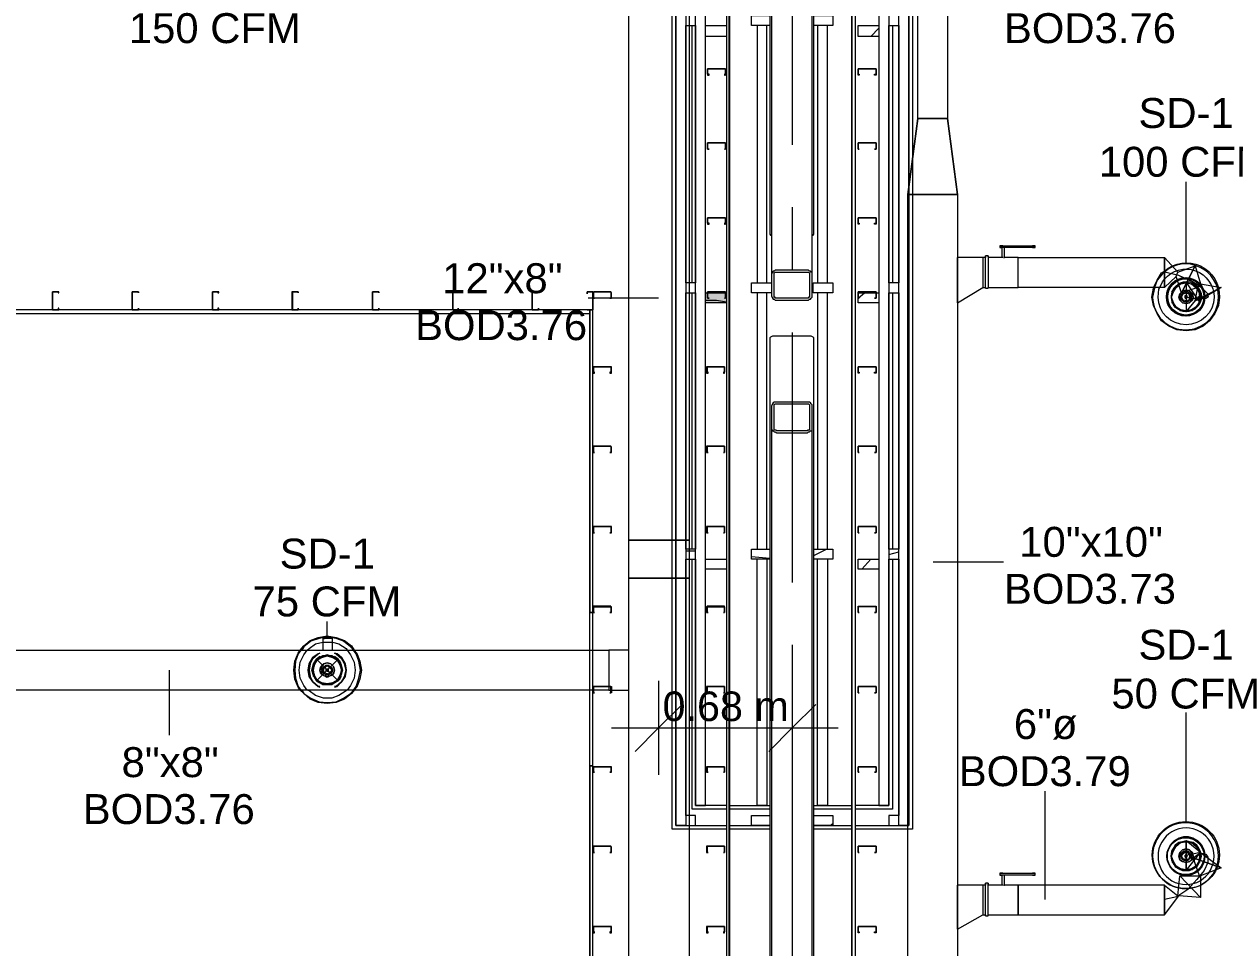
# Model space of a CAD drawing. Header units: metres. Extents: x -2 to 237, y -8 to 52.
# Drawn here: x 42.76 to 48.9, y 24.9 to 29.58 of the extents above; entities that cross this region are included whole.
import ezdxf

# ---------------------------------------------------------------- set-up
doc = ezdxf.new("R2010")
doc.units = ezdxf.units.M
doc.layers.add('HVAC - Ductos', color=5, linetype='Continuous', lineweight=0)
doc.layers.add('PDF4_Text', color=7, linetype='Continuous', lineweight=0)
doc.layers.add('PDF4_Geometry', color=7, linetype='Continuous', lineweight=0, true_color=0xaaaaaa)
doc.layers.add('PDF4_Solid Fills', color=7, linetype='Continuous', lineweight=0, true_color=0xffffff)
doc.styles.add('PDF Helvetica', font='')
doc.styles.get('PDF Helvetica').set_extended_font_data('Helvetica')

msp = doc.modelspace()

# ---------------------------------------------------------------- hatches: boundary and pattern name
at = {"layer": 'PDF4_Solid Fills', "lineweight": 0, "transparency": 33554559}
msp.add_hatch(color=256, dxfattribs=at).paths.add_polyline_path([(46.2142, 28.1714), (46.3196, 28.1714), (46.3196, 28.1943), (46.315, 28.1943), (46.315, 28.2218), (46.2142, 28.2218)])

# ---------------------------------------------------------------- linework, layer by layer
at = {"layer": 'HVAC - Ductos', "lineweight": 0}
for points in [[(47.2909, 29.106), (47.2909, 31.4243), (47.4421, 31.4243), (47.4421, 29.106)], [(46.1317, 30.0223), (46.1317, 26.9664), (45.8248, 26.9664), (45.8248, 30.0223)], [(47.2909, 29.106), (47.2405, 28.7212)], [(47.2405, 24.5702), (47.2405, 28.7212), (47.4925, 28.7212), (47.4925, 24.5702)], [(47.8727, 28.46), (47.8773, 28.46), (47.8819, 28.46), (47.8865, 28.46), (47.8819, 28.46), (47.8773, 28.46)], [(47.8727, 28.4508), (47.8773, 28.4508), (47.8819, 28.4508), (47.8865, 28.4508), (47.8819, 28.4508), (47.8773, 28.4508)], [(48.5417, 28.2493), (48.5417, 28.2538), (48.5417, 28.2721), (48.5417, 28.2951), (48.5417, 28.3271), (48.5417, 28.3546), (48.5417, 28.3775), (48.5417, 28.3959), (48.5417, 28.4005), (48.5417, 28.3959), (48.5417, 28.3775), (48.5417, 28.3546), (48.5417, 28.3271), (48.5417, 28.2951), (48.5417, 28.2721), (48.5417, 28.2538)], [(48.5417, 28.4005), (48.5417, 28.3959), (48.5417, 28.3775), (48.5417, 28.3546), (48.5417, 28.3271), (48.5417, 28.2951), (48.5417, 28.2721), (48.5417, 28.2538), (48.5417, 28.2493), (48.5417, 28.2538), (48.5417, 28.2721), (48.5417, 28.2951), (48.5417, 28.3271), (48.5417, 28.3546), (48.5417, 28.3775), (48.5417, 28.3959)], [(48.5417, 28.4005), (48.5417, 28.3913), (48.5417, 28.3775), (48.5417, 28.3638), (48.5417, 28.3455), (48.5417, 28.3271), (48.5417, 28.3042), (48.5417, 28.2859), (48.5417, 28.2721), (48.5417, 28.2584), (48.5417, 28.2538), (48.5417, 28.2493), (48.5417, 28.2538), (48.5417, 28.2584), (48.5417, 28.2721), (48.5417, 28.2859), (48.5417, 28.3042), (48.5417, 28.3271), (48.5417, 28.3455), (48.5417, 28.3638), (48.5417, 28.3775), (48.5417, 28.3913)], [(48.7203, 28.1989), (48.7158, 28.1714), (48.702, 28.1484), (48.6791, 28.1347), (48.6517, 28.1301), (48.6242, 28.1347), (48.6012, 28.1484), (48.5875, 28.1714), (48.5783, 28.1989), (48.5875, 28.2263), (48.6012, 28.2493), (48.6242, 28.2676), (48.6517, 28.2721), (48.6791, 28.2676), (48.702, 28.2493), (48.7158, 28.2263)], [(48.6837, 28.1989), (48.6791, 28.2172), (48.67, 28.2309), (48.6517, 28.2355), (48.6333, 28.2309), (48.6196, 28.2172), (48.615, 28.1989), (48.6196, 28.2172), (48.6333, 28.2309), (48.6517, 28.2355), (48.67, 28.2309), (48.6837, 28.2172), (48.6883, 28.1989), (48.6837, 28.1851), (48.67, 28.1714), (48.6517, 28.1668), (48.6333, 28.1714), (48.6196, 28.1851), (48.615, 28.1989), (48.6196, 28.1851), (48.6333, 28.1714), (48.6517, 28.1668), (48.67, 28.1714), (48.6791, 28.1851)], [(48.6745, 28.1989), (48.67, 28.1851), (48.6608, 28.1759), (48.6425, 28.1759), (48.6333, 28.1851), (48.6242, 28.1989), (48.6287, 28.2172), (48.6425, 28.2263), (48.6608, 28.2263), (48.67, 28.2172), (48.6791, 28.1989), (48.67, 28.1851), (48.6608, 28.1759), (48.6425, 28.1759), (48.6287, 28.1851), (48.6242, 28.1989), (48.6333, 28.2172), (48.6425, 28.2263), (48.6608, 28.2263), (48.67, 28.2172)], [(48.67, 28.1989), (48.6654, 28.1851), (48.6517, 28.1805), (48.6379, 28.1851), (48.6287, 28.1989), (48.6379, 28.2172), (48.6517, 28.2218), (48.6654, 28.2172)], [(48.6562, 28.1989), (48.6517, 28.2034), (48.6471, 28.2034), (48.6471, 28.1989), (48.6471, 28.208), (48.6562, 28.208)], [(48.6471, 28.1989), (48.6471, 28.1943), (48.6517, 28.1943), (48.6562, 28.1989), (48.6562, 28.1943), (48.6471, 28.1943)], [(45.8248, 26.7739), (45.8248, 26.9664), (46.1317, 26.9664), (46.1317, 26.7739)], [(45.8248, 16.1766), (45.8248, 26.7739), (46.1317, 26.7739), (46.1317, 16.1766)], [(44.3082, 26.467), (44.2808, 26.467), (44.2808, 26.4762), (44.3082, 26.4762)], [(41.0599, 26.4074), (45.724, 26.4074), (45.724, 26.2059), (41.0599, 26.2059)], [(44.2578, 26.2241), (44.2487, 26.2241), (44.2212, 26.2471), (44.2074, 26.2746), (44.2029, 26.3066), (44.2074, 26.3387), (44.2212, 26.3662), (44.2487, 26.3891), (44.2578, 26.3937), (44.2487, 26.3891), (44.2212, 26.3708), (44.2029, 26.3387), (44.1983, 26.3066), (44.2029, 26.2746), (44.2212, 26.2471), (44.2487, 26.2241), (44.2578, 26.2196), (44.2487, 26.2241), (44.2212, 26.2471), (44.2029, 26.2746), (44.1983, 26.3066), (44.2029, 26.3387), (44.2212, 26.3708), (44.2487, 26.3891), (44.2578, 26.3937), (44.2487, 26.3891), (44.2212, 26.3662), (44.2074, 26.3387), (44.2029, 26.3066), (44.2074, 26.2746), (44.2212, 26.2471), (44.2487, 26.2241)], [(44.2304, 26.3341), (44.2441, 26.357), (44.267, 26.3708), (44.2945, 26.3799), (44.322, 26.3708), (44.3449, 26.357), (44.3587, 26.3341), (44.3678, 26.3066), (44.3587, 26.2791), (44.3449, 26.2562), (44.322, 26.2425), (44.2945, 26.2379), (44.267, 26.2425), (44.2441, 26.2562), (44.2304, 26.2791), (44.2258, 26.3066)], [(44.267, 26.3754), (44.2945, 26.3845), (44.267, 26.3754), (44.2396, 26.3616)], [(44.3907, 26.3066), (44.3816, 26.3387), (44.3678, 26.3662), (44.3403, 26.3891), (44.3312, 26.3937), (44.3449, 26.3891), (44.3678, 26.3708), (44.3861, 26.3387), (44.3907, 26.3066), (44.3861, 26.2746), (44.3678, 26.2471), (44.3449, 26.2241), (44.3312, 26.2196), (44.3449, 26.2241), (44.3678, 26.2471), (44.3861, 26.2746), (44.3907, 26.3066), (44.3861, 26.3387), (44.3678, 26.3708), (44.3449, 26.3891), (44.3312, 26.3937), (44.3403, 26.3891), (44.3678, 26.3662), (44.3816, 26.3387), (44.3907, 26.3066), (44.3816, 26.2746), (44.3678, 26.2471), (44.3403, 26.2241), (44.3312, 26.2241), (44.3403, 26.2241), (44.3678, 26.2471), (44.3816, 26.2746)], [(45.724, 26.4074), (45.724, 26.2059), (45.8248, 26.2059), (45.8248, 26.4074)], [(44.3128, 26.2791), (44.3266, 26.2883), (44.3312, 26.3066), (44.3266, 26.2883), (44.3128, 26.2791), (44.2945, 26.27), (44.2762, 26.2791), (44.2624, 26.2883), (44.2578, 26.3066), (44.2624, 26.325), (44.2762, 26.3387), (44.2945, 26.3433), (44.3128, 26.3387), (44.3266, 26.325), (44.3312, 26.3066), (44.3266, 26.325), (44.3128, 26.3387), (44.2945, 26.3433), (44.2762, 26.3387), (44.267, 26.325), (44.2624, 26.3066), (44.267, 26.2883), (44.2762, 26.2791), (44.2945, 26.2746)], [(44.3036, 26.2837), (44.3128, 26.2929), (44.322, 26.3066), (44.3174, 26.2929), (44.3036, 26.2837), (44.2854, 26.2837), (44.2762, 26.2929), (44.267, 26.3066), (44.2762, 26.3204), (44.2854, 26.3295), (44.3036, 26.3295), (44.3174, 26.3204), (44.322, 26.3066), (44.3128, 26.3204), (44.3036, 26.3295), (44.2854, 26.3295), (44.2762, 26.3204), (44.2716, 26.3066), (44.2762, 26.2929), (44.2854, 26.2837)], [(44.2808, 26.3204), (44.2945, 26.3295), (44.3082, 26.3204), (44.3174, 26.3066), (44.3082, 26.2929), (44.2945, 26.2883), (44.2808, 26.2929), (44.2762, 26.3066)], [(44.2945, 26.3112), (44.2899, 26.3066), (44.2899, 26.3112), (44.2991, 26.3112), (44.2991, 26.3066), (44.2991, 26.3112)], [(44.2991, 26.3021), (44.2991, 26.3066), (44.2991, 26.3021), (44.2899, 26.3021), (44.2899, 26.3066), (44.2945, 26.3021)], [(48.7295, 25.3628), (48.7249, 25.3857), (48.7158, 25.404), (48.7066, 25.4178), (48.6883, 25.4316), (48.67, 25.4361), (48.6517, 25.4407), (48.6333, 25.4361), (48.615, 25.4316), (48.5966, 25.4178), (48.5875, 25.404), (48.5783, 25.3857), (48.5738, 25.3628), (48.5783, 25.3445), (48.5875, 25.3262), (48.5966, 25.3078), (48.615, 25.2987), (48.6333, 25.2895), (48.6517, 25.2895), (48.67, 25.2895), (48.6883, 25.2987), (48.7066, 25.3078), (48.7158, 25.3262), (48.7249, 25.3445)], [(48.7203, 25.3628), (48.7158, 25.3354), (48.702, 25.3124), (48.6791, 25.2987), (48.6517, 25.2941), (48.6242, 25.2987), (48.6012, 25.3124), (48.5875, 25.3354), (48.5783, 25.3628), (48.5875, 25.3903), (48.6012, 25.4132), (48.6242, 25.4316), (48.6517, 25.4361), (48.6791, 25.4316), (48.702, 25.4132), (48.7158, 25.3903)], [(48.6517, 25.4407), (48.6517, 25.2895), (48.7249, 25.3812), (48.8303, 25.3033), (48.6883, 25.3536), (48.7249, 25.3812)], [(48.6837, 25.3628), (48.6791, 25.3812), (48.67, 25.3949), (48.6517, 25.3994), (48.6333, 25.3949), (48.6196, 25.3812), (48.615, 25.3628), (48.6196, 25.3812), (48.6333, 25.3949), (48.6517, 25.3994), (48.67, 25.3949), (48.6837, 25.3812), (48.6883, 25.3628), (48.6837, 25.3445), (48.67, 25.3354), (48.6517, 25.3308), (48.6333, 25.3354), (48.6196, 25.3445), (48.615, 25.3628), (48.6196, 25.3445), (48.6333, 25.3354), (48.6517, 25.3308), (48.67, 25.3354), (48.6791, 25.3445)], [(48.6745, 25.3628), (48.67, 25.3491), (48.6608, 25.3399), (48.6425, 25.3399), (48.6333, 25.3491), (48.6242, 25.3628), (48.6287, 25.3812), (48.6425, 25.3903), (48.6608, 25.3903), (48.67, 25.3812), (48.6791, 25.3628), (48.67, 25.3491), (48.6608, 25.3399), (48.6425, 25.3399), (48.6287, 25.3491), (48.6242, 25.3628), (48.6333, 25.3766), (48.6425, 25.3857), (48.6608, 25.3857), (48.67, 25.3766)], [(48.67, 25.3628), (48.6654, 25.3491), (48.6517, 25.3445), (48.6379, 25.3491), (48.6287, 25.3628), (48.6379, 25.3766), (48.6517, 25.3857), (48.6654, 25.3766)], [(48.6562, 25.3628), (48.6517, 25.3674), (48.6471, 25.3674), (48.6471, 25.3628), (48.6471, 25.3674), (48.6562, 25.3674)], [(48.6471, 25.3628), (48.6471, 25.3582), (48.6517, 25.3582), (48.6562, 25.3628), (48.6562, 25.3582), (48.6471, 25.3582)], [(47.8727, 25.2758), (47.8773, 25.2758), (47.8819, 25.2758), (47.8865, 25.2758), (47.8819, 25.2758), (47.8773, 25.2758)], [(47.8727, 25.2666), (47.8773, 25.2666), (47.8819, 25.2666), (47.8865, 25.2666), (47.8819, 25.2666), (47.8773, 25.2666)], [(47.7995, 25.0651), (47.7995, 25.0696), (47.7995, 25.0742), (47.7995, 25.0879), (47.7995, 25.1017), (47.7995, 25.12), (47.7995, 25.1429), (47.7995, 25.1612), (47.7995, 25.1795), (47.7995, 25.1979), (47.7995, 25.2071), (47.7995, 25.2162), (47.7995, 25.2071), (47.7995, 25.1979), (47.7995, 25.1795), (47.7995, 25.1612), (47.7995, 25.1429), (47.7995, 25.12), (47.7995, 25.1017), (47.7995, 25.0879), (47.7995, 25.0742), (47.7995, 25.0696)], [(47.7995, 25.0651), (47.7995, 25.0696), (47.7995, 25.0742), (47.7995, 25.0879), (47.7995, 25.1017), (47.7995, 25.12), (47.7995, 25.1429), (47.7995, 25.1612), (47.7995, 25.1795), (47.7995, 25.1979), (47.7995, 25.2071), (47.7995, 25.2162), (47.7995, 25.2071), (47.7995, 25.1979), (47.7995, 25.1795), (47.7995, 25.1612), (47.7995, 25.1429), (47.7995, 25.12), (47.7995, 25.1017), (47.7995, 25.0879), (47.7995, 25.0742), (47.7995, 25.0696)], [(47.7995, 25.2162), (47.7995, 25.2116), (47.7995, 25.1979), (47.7995, 25.1704), (47.7995, 25.1429), (47.7995, 25.1108), (47.7995, 25.0879), (47.7995, 25.0696), (47.7995, 25.0651), (47.7995, 25.0696), (47.7995, 25.0879), (47.7995, 25.1108), (47.7995, 25.1429), (47.7995, 25.1704), (47.7995, 25.1979), (47.7995, 25.2116)], [(47.7995, 25.0651), (47.7995, 25.0696), (47.7995, 25.0879), (47.7995, 25.1108), (47.7995, 25.1429), (47.7995, 25.1704), (47.7995, 25.1979), (47.7995, 25.2116), (47.7995, 25.2162), (47.7995, 25.2116), (47.7995, 25.1979), (47.7995, 25.1704), (47.7995, 25.1429), (47.7995, 25.1108), (47.7995, 25.0879), (47.7995, 25.0696)], [(48.5417, 25.0651), (48.5417, 25.0696), (48.5417, 25.0742), (48.5417, 25.0879), (48.5417, 25.1017), (48.5417, 25.12), (48.5417, 25.1429), (48.5417, 25.1612), (48.5417, 25.1795), (48.5417, 25.1979), (48.5417, 25.2071), (48.5417, 25.2162), (48.5417, 25.2071), (48.5417, 25.1979), (48.5417, 25.1795), (48.5417, 25.1612), (48.5417, 25.1429), (48.5417, 25.12), (48.5417, 25.1017), (48.5417, 25.0879), (48.5417, 25.0742), (48.5417, 25.0696)]]:
    msp.add_lwpolyline(points, close=True, dxfattribs=at)
for points in [[(47.2909, 29.106), (47.4421, 29.106)], [(47.4925, 28.7212), (47.4421, 29.106), (47.4925, 28.7212)], [(48.6517, 28.3729), (48.6517, 28.7853)], [(47.4925, 28.7212), (47.2405, 28.7212)], [(47.7215, 28.4508), (47.717, 28.4508), (47.717, 28.4005), (47.6483, 28.4005)], [(47.7078, 28.46), (47.7124, 28.46), (47.7078, 28.46)], [(47.7078, 28.46), (47.7078, 28.4508)], [(47.7215, 28.46), (47.717, 28.46), (47.7124, 28.46), (47.7078, 28.46), (47.7124, 28.46), (47.717, 28.46), (47.7215, 28.46), (47.8727, 28.46)], [(47.7078, 28.4508), (47.7124, 28.4508), (47.7078, 28.4508)], [(47.8727, 28.4508), (47.7215, 28.4508), (47.717, 28.4508), (47.7124, 28.4508), (47.7078, 28.4508), (47.7124, 28.4508), (47.717, 28.4508)], [(48.5417, 28.2493), (47.7995, 28.2493), (47.7995, 28.2538), (47.7995, 28.2584), (47.7995, 28.2721), (47.7995, 28.2859), (47.7995, 28.3042), (47.7995, 28.3271), (47.7995, 28.3455), (47.7995, 28.3638), (47.7995, 28.3775), (47.7995, 28.3913), (47.7995, 28.4005), (47.7307, 28.4005), (47.7307, 28.4508)], [(47.8865, 28.4508), (47.8865, 28.46)], [(47.6208, 28.4005), (47.4925, 28.4005), (47.4925, 28.3959), (47.4925, 28.3775), (47.4925, 28.3546), (47.4925, 28.3271), (47.4925, 28.2493), (47.4925, 28.2218), (47.4925, 28.1943), (47.4925, 28.1805), (47.4925, 28.1714), (47.6208, 28.2493)], [(47.4925, 28.1714), (47.4925, 28.1805), (47.4925, 28.1943), (47.4925, 28.2218), (47.4925, 28.2493), (47.4925, 28.3271), (47.4925, 28.3546), (47.4925, 28.3775), (47.4925, 28.3959), (47.4925, 28.4005)], [(47.6345, 28.2493), (47.6345, 28.2447), (47.6345, 28.2538), (47.6345, 28.2676), (47.6345, 28.2859), (47.6345, 28.3042), (47.6345, 28.3271), (47.6345, 28.3455), (47.6345, 28.3684), (47.6345, 28.3821), (47.6345, 28.3959), (47.6345, 28.405), (47.6345, 28.4096), (47.6345, 28.405), (47.6345, 28.4005), (47.6208, 28.4005), (47.6208, 28.3913), (47.6208, 28.3775), (47.6208, 28.3638), (47.6208, 28.3455), (47.6208, 28.3271), (47.6208, 28.3042), (47.6208, 28.2859), (47.6208, 28.2721), (47.6208, 28.2584), (47.6208, 28.2538), (47.6208, 28.2493), (47.6345, 28.2493), (47.6345, 28.2538), (47.6345, 28.2584)], [(47.6483, 28.4096), (47.6345, 28.4096)], [(47.6345, 28.2447), (47.6483, 28.2447), (47.6483, 28.2493), (47.7995, 28.2493), (47.7995, 28.2538), (47.7995, 28.2584), (47.7995, 28.2721), (47.7995, 28.2859), (47.7995, 28.3042), (47.7995, 28.3271), (47.7995, 28.3455), (47.7995, 28.3638), (47.7995, 28.3775), (47.7995, 28.3913), (47.7995, 28.4005), (48.5417, 28.4005)], [(47.6345, 28.3913), (47.6345, 28.3959)], [(47.6345, 28.3775), (47.6345, 28.3821)], [(47.6483, 28.405), (47.6483, 28.4096), (47.6483, 28.405), (47.6483, 28.3959), (47.6483, 28.3821), (47.6483, 28.3684), (47.6483, 28.3455), (47.6483, 28.3271), (47.6483, 28.3042), (47.6483, 28.2859), (47.6483, 28.2676), (47.6483, 28.2538), (47.6483, 28.2447)], [(47.7215, 28.4005), (47.717, 28.4005)], [(47.7261, 28.4005), (47.7307, 28.4005), (47.7261, 28.4005)], [(47.7261, 28.4005), (47.7307, 28.4005), (47.7261, 28.4005)], [(48.6012, 28.3042), (48.5417, 28.2493), (48.5417, 28.4005), (48.6104, 28.3271), (48.6974, 28.3592), (48.6287, 28.2218), (48.6012, 28.3042), (48.6104, 28.3271)], [(47.6208, 28.3592), (47.6208, 28.3546), (47.6208, 28.3501)], [(47.6345, 28.2859), (47.6345, 28.3042), (47.6345, 28.3271), (47.6345, 28.3455), (47.6345, 28.3638), (47.6345, 28.3684)], [(48.4867, 28.2493), (48.505, 28.2859), (48.528, 28.3225), (48.5417, 28.3317)], [(48.6517, 28.1989), (48.6608, 28.1989), (48.6791, 28.1943), (48.7066, 28.1943), (48.7295, 28.1943), (48.7525, 28.1943), (48.7662, 28.2034), (48.7616, 28.2172), (48.7341, 28.2447), (48.6837, 28.2767), (48.615, 28.3088), (48.5417, 28.3271), (48.5325, 28.3179), (48.505, 28.2859), (48.4913, 28.2493)], [(48.7112, 28.2493), (48.6287, 28.2218), (48.6974, 28.3592), (48.7249, 28.2676), (48.8303, 28.2493), (48.6974, 28.1805), (48.7112, 28.2493), (48.7249, 28.2676)], [(47.6208, 28.2997), (47.6208, 28.2951)], [(47.6345, 28.2676), (47.6345, 28.2721)], [(48.5188, 28.2493), (48.5325, 28.2767), (48.5417, 28.2905)], [(48.5783, 28.2263), (48.5829, 28.2309), (48.6012, 28.2538), (48.6196, 28.2676), (48.6242, 28.2721)], [(48.6242, 28.2676), (48.6517, 28.2767), (48.6745, 28.2676)], [(48.7158, 28.2034), (48.6974, 28.1805), (48.8303, 28.2493), (48.7158, 28.1805), (48.6517, 28.2767), (48.6517, 28.1256)], [(48.6517, 28.2767), (48.6517, 28.1256), (48.7158, 28.2034), (48.7158, 28.1805)], [(48.6791, 28.2721), (48.6837, 28.2676), (48.702, 28.2538), (48.7158, 28.2309)], [(45.976, 28.1943), (45.6186, 28.1943)], [(48.5829, 28.1759), (48.5783, 28.1989), (48.5829, 28.2263)], [(48.7203, 28.2309), (48.7203, 28.2263), (48.7249, 28.1989), (48.7203, 28.1759), (48.7203, 28.1714), (48.7203, 28.1668)], [(48.5829, 28.1668), (48.5829, 28.1714), (48.5783, 28.1759)], [(48.6196, 28.1347), (48.6012, 28.1484), (48.5875, 28.1668)], [(48.6745, 28.1301), (48.6517, 28.1256), (48.6242, 28.1301), (48.6196, 28.1301)], [(48.6837, 28.1301), (48.6791, 28.1301)], [(48.7158, 28.1668), (48.702, 28.1484), (48.6837, 28.1347)], [(47.3688, 26.8564), (47.7261, 26.8564)], [(44.2945, 26.4808), (44.2945, 26.554)], [(44.157, 26.4074), (44.1754, 26.4304), (44.2074, 26.4578), (44.2487, 26.4716), (44.2945, 26.4808), (44.3403, 26.4716), (44.3816, 26.4578), (44.4182, 26.4304), (44.4319, 26.4074)], [(44.2808, 26.4716), (44.2533, 26.467), (44.212, 26.4532), (44.1754, 26.4258), (44.1662, 26.4074)], [(44.3082, 26.4716), (44.2945, 26.4762), (44.2808, 26.4716)], [(44.4274, 26.4074), (44.4136, 26.4258), (44.377, 26.4532), (44.3403, 26.467), (44.3082, 26.4716)], [(44.1937, 26.4074), (44.2029, 26.4166), (44.235, 26.4395), (44.2716, 26.4486)], [(44.322, 26.4074), (44.322, 26.467), (44.3174, 26.467), (44.3128, 26.467), (44.3082, 26.467), (44.3036, 26.467), (44.2945, 26.467), (44.2899, 26.467), (44.2808, 26.467), (44.2762, 26.467), (44.2716, 26.467), (44.2762, 26.467), (44.2808, 26.467)], [(44.2716, 26.467), (44.2716, 26.4074)], [(44.2716, 26.4486), (44.2762, 26.4486), (44.3174, 26.4486), (44.322, 26.4486)], [(44.3174, 26.467), (44.3128, 26.467), (44.3082, 26.467)], [(44.322, 26.4486), (44.3541, 26.4395), (44.3907, 26.4166), (44.3953, 26.4074)], [(44.157, 26.2059), (44.1479, 26.2196), (44.1296, 26.2608), (44.125, 26.3066), (44.1296, 26.3524), (44.1479, 26.3937), (44.157, 26.4074)], [(44.1616, 26.4074), (44.1479, 26.3891), (44.1342, 26.3524), (44.1296, 26.3066), (44.1342, 26.2654), (44.1479, 26.2241), (44.1616, 26.2059)], [(44.1937, 26.2059), (44.1754, 26.2287), (44.157, 26.2654), (44.1525, 26.3066), (44.157, 26.3479), (44.1754, 26.3845), (44.1937, 26.4074)], [(44.2578, 26.3754), (44.2396, 26.3616), (44.2304, 26.3433), (44.2212, 26.325), (44.2166, 26.3066), (44.2212, 26.2883), (44.2304, 26.27), (44.2396, 26.2517), (44.2578, 26.2425), (44.2441, 26.2562), (44.2304, 26.27), (44.2258, 26.2883), (44.2212, 26.3066), (44.2258, 26.325), (44.2304, 26.3433), (44.2441, 26.3616)], [(44.2258, 26.2837), (44.2212, 26.3066), (44.2258, 26.3341), (44.2258, 26.3387), (44.2396, 26.3616), (44.2258, 26.3341), (44.2212, 26.3066), (44.2258, 26.2791), (44.2166, 26.3066), (44.2258, 26.3387)], [(44.2304, 26.3387), (44.2441, 26.357)], [(44.3678, 26.3341), (44.3632, 26.3387), (44.3449, 26.3616), (44.3312, 26.3708), (44.3128, 26.3799), (44.2945, 26.3799), (44.2762, 26.3799), (44.2578, 26.3708), (44.2441, 26.3616), (44.2624, 26.3754), (44.267, 26.3754), (44.267, 26.3799)], [(44.3632, 26.2837), (44.3678, 26.3066), (44.3632, 26.3341), (44.3495, 26.3616), (44.3632, 26.3387), (44.3724, 26.3066), (44.3632, 26.2791), (44.3495, 26.2517), (44.322, 26.2379), (44.2945, 26.2333), (44.2762, 26.2379), (44.2578, 26.2425)], [(44.2716, 26.3754), (44.2945, 26.3799), (44.322, 26.3754), (44.2945, 26.3845), (44.322, 26.3754), (44.3495, 26.3616), (44.322, 26.3754)], [(44.322, 26.3799), (44.322, 26.3754), (44.3266, 26.3754), (44.3449, 26.3616), (44.3587, 26.3433), (44.3678, 26.325), (44.3678, 26.3066), (44.3678, 26.2883), (44.3587, 26.27), (44.3449, 26.2562)], [(44.3312, 26.2425), (44.3495, 26.2517), (44.3632, 26.27), (44.3678, 26.2883), (44.3724, 26.3066), (44.3678, 26.325), (44.3632, 26.3433), (44.3495, 26.3616), (44.3312, 26.3754)], [(44.3953, 26.4074), (44.4136, 26.3845), (44.4319, 26.3479), (44.4365, 26.3066), (44.4319, 26.2654), (44.4136, 26.2287), (44.3953, 26.2059)], [(44.4274, 26.2059), (44.4411, 26.2241), (44.4549, 26.2654), (44.464, 26.3066), (44.4549, 26.3524), (44.4411, 26.3891), (44.4274, 26.4074)], [(44.4319, 26.4074), (44.4457, 26.3937), (44.4595, 26.3524), (44.4686, 26.3066), (44.4595, 26.2608), (44.4457, 26.2196), (44.4319, 26.2059)], [(43.4927, 26.3066), (43.4927, 25.9768)], [(44.2258, 26.2746), (44.2258, 26.2791), (44.2396, 26.2517), (44.267, 26.2379), (44.2945, 26.2333), (44.322, 26.2379), (44.3495, 26.2517), (44.3632, 26.2791), (44.3724, 26.3066), (44.3632, 26.3341)], [(44.267, 26.2379), (44.2396, 26.2517), (44.2258, 26.2791)], [(44.2624, 26.2425), (44.2441, 26.2562), (44.2304, 26.2746)], [(44.3266, 26.2425), (44.3449, 26.2562), (44.3312, 26.2425), (44.3128, 26.2379), (44.2945, 26.2333), (44.267, 26.2379), (44.2624, 26.2379)], [(44.3266, 26.2379), (44.322, 26.2379), (44.2945, 26.2333), (44.2716, 26.2379)], [(44.3678, 26.2791), (44.3632, 26.2791), (44.3632, 26.2746), (44.3495, 26.2562)], [(45.976, 26.2517), (45.976, 26.0134), (45.976, 25.7752)], [(46.6541, 26.2517), (46.6541, 26.0134), (46.6541, 25.7752)], [(44.4319, 26.2059), (44.4182, 26.1875), (44.3816, 26.1601), (44.3403, 26.1417), (44.2945, 26.1371), (44.2487, 26.1417), (44.2074, 26.1601), (44.1754, 26.1875), (44.157, 26.2059)], [(44.1662, 26.2059), (44.1754, 26.1875), (44.212, 26.1646), (44.2533, 26.1463), (44.2945, 26.1417), (44.3403, 26.1463), (44.377, 26.1646), (44.4136, 26.1875), (44.4274, 26.2059)], [(44.3953, 26.2059), (44.3907, 26.2013), (44.3541, 26.1783), (44.3174, 26.1646), (44.2762, 26.1646), (44.235, 26.1783), (44.2029, 26.2013), (44.1937, 26.2059)], [(46.0951, 26.1325), (45.976, 26.0134), (45.8568, 25.8943)], [(46.7731, 26.1325), (46.6541, 26.0134), (46.5349, 25.8943)], [(48.6517, 25.5369), (48.6517, 26.0913)], [(45.7377, 26.0134), (46.8877, 26.0134)], [(47.9369, 25.1429), (47.9369, 25.6927)], [(48.5783, 25.3903), (48.5829, 25.3949), (48.6012, 25.4178), (48.6196, 25.4316), (48.6242, 25.4361)], [(48.6242, 25.4316), (48.6517, 25.4361), (48.6745, 25.4316)], [(48.6517, 25.2895), (48.6517, 25.4407)], [(48.6791, 25.4361), (48.6837, 25.4316), (48.702, 25.4178), (48.7158, 25.3949)], [(48.6517, 25.3628), (48.6562, 25.3674), (48.67, 25.372), (48.6928, 25.3766), (48.7158, 25.3812), (48.7387, 25.3766), (48.7525, 25.372), (48.7616, 25.3582), (48.7616, 25.3308), (48.7433, 25.2895), (48.7066, 25.2437), (48.6608, 25.1933), (48.6058, 25.1567), (48.5417, 25.1429)], [(48.5829, 25.3399), (48.5783, 25.3628), (48.5829, 25.3903)], [(48.7203, 25.3949), (48.7203, 25.3903), (48.7249, 25.3628), (48.7203, 25.3399), (48.7203, 25.3354), (48.7203, 25.3308)], [(48.6196, 25.2987), (48.6012, 25.3124), (48.5829, 25.3308), (48.5829, 25.3354), (48.5783, 25.3399)], [(48.7249, 25.262), (48.7249, 25.1521), (48.6196, 25.262), (48.7203, 25.262), (48.6883, 25.3536), (48.8303, 25.3033), (48.7249, 25.262), (48.7203, 25.262)], [(48.7158, 25.3308), (48.702, 25.3124), (48.6837, 25.2987)], [(47.7215, 25.2666), (47.717, 25.2666), (47.717, 25.2162), (47.6483, 25.2162)], [(47.6483, 25.0651), (47.7995, 25.0651), (48.5417, 25.0651), (48.5417, 25.2162), (48.6104, 25.1612), (48.6196, 25.262), (48.7249, 25.1521), (48.615, 25.1612), (48.6104, 25.1612)], [(47.7078, 25.2758), (47.7124, 25.2758), (47.7078, 25.2758)], [(47.7078, 25.2758), (47.7078, 25.2666)], [(47.7215, 25.2758), (47.717, 25.2758), (47.7124, 25.2758), (47.7078, 25.2758), (47.7124, 25.2758), (47.717, 25.2758), (47.7215, 25.2758), (47.8727, 25.2758)], [(47.7078, 25.2666), (47.7124, 25.2666), (47.7078, 25.2666)], [(47.8727, 25.2666), (47.7215, 25.2666), (47.717, 25.2666), (47.7124, 25.2666), (47.7078, 25.2666), (47.7124, 25.2666), (47.717, 25.2666)], [(48.5417, 25.2162), (47.7995, 25.2162), (47.7307, 25.2162), (47.7307, 25.2666)], [(47.8865, 25.2666), (47.8865, 25.2758)], [(48.6745, 25.2941), (48.6517, 25.2895), (48.6242, 25.2941), (48.6196, 25.2941)], [(48.6837, 25.2941), (48.6791, 25.2941)], [(47.6208, 25.2162), (47.4925, 25.2162), (47.4925, 25.2116), (47.4925, 25.1979), (47.4925, 25.1704), (47.4925, 25.1429), (47.4925, 25.0651), (47.4925, 25.0375), (47.4925, 25.01), (47.4925, 24.9963), (47.4925, 24.9917), (47.6208, 25.0651)], [(47.4925, 24.9917), (47.4925, 24.9963), (47.4925, 25.01), (47.4925, 25.0375), (47.4925, 25.0651), (47.4925, 25.1429), (47.4925, 25.1704), (47.4925, 25.1979), (47.4925, 25.2116), (47.4925, 25.2162)], [(47.6345, 25.0651), (47.6345, 25.0605), (47.6345, 25.0696), (47.6345, 25.0833), (47.6345, 25.1017), (47.6345, 25.12), (47.6345, 25.1429), (47.6345, 25.1612), (47.6345, 25.1841), (47.6345, 25.1979), (47.6345, 25.2116), (47.6345, 25.2208), (47.6345, 25.2254), (47.6345, 25.2208), (47.6345, 25.2162), (47.6208, 25.2162), (47.6208, 25.2071), (47.6208, 25.1979), (47.6208, 25.1795), (47.6208, 25.1612), (47.6208, 25.1429), (47.6208, 25.12), (47.6208, 25.1017), (47.6208, 25.0879), (47.6208, 25.0742), (47.6208, 25.0696), (47.6208, 25.0651), (47.6345, 25.0651), (47.6345, 25.0696), (47.6345, 25.0742)], [(47.6345, 25.0605), (47.6483, 25.0605), (47.6483, 25.0696), (47.6483, 25.0833), (47.6483, 25.1017), (47.6483, 25.12), (47.6483, 25.1429), (47.6483, 25.1612), (47.6483, 25.1841), (47.6483, 25.1979), (47.6483, 25.2116), (47.6483, 25.2208), (47.6483, 25.2254), (47.6483, 25.2208)], [(47.6483, 25.2254), (47.6345, 25.2254)], [(47.6345, 25.2071), (47.6345, 25.2116)], [(47.6345, 25.1017), (47.6345, 25.12), (47.6345, 25.1429), (47.6345, 25.1612), (47.6345, 25.1795), (47.6345, 25.1841)], [(47.7215, 25.2162), (47.717, 25.2162)], [(47.7261, 25.2162), (47.7307, 25.2162), (47.7261, 25.2162)], [(47.7261, 25.2162), (47.7307, 25.2162), (47.7261, 25.2162)], [(47.6208, 25.175), (47.6208, 25.1704), (47.6208, 25.1658)], [(48.5417, 25.0651), (48.615, 25.1612)], [(47.6208, 25.1154), (47.6208, 25.1108)], [(47.6345, 25.0833), (47.6345, 25.0879)]]:
    msp.add_lwpolyline(points, dxfattribs=at)
for points in [[(48.5417, 28.3317, -0.663578), (48.8211, 28.1989), (48.8166, 28.1576), (48.7983, 28.1164), (48.7707, 28.0797), (48.7387, 28.0522), (48.6974, 28.0339), (48.6517, 28.0293), (48.6058, 28.0339), (48.5646, 28.0522), (48.528, 28.0797), (48.505, 28.1164), (48.4867, 28.1576), (48.4776, 28.1989), (48.4867, 28.2447), (48.4867, 28.2493)], [(48.4913, 28.2493), (48.4913, 28.2447), (48.4822, 28.1989, 0.986976), (48.8166, 28.1989, 0.650557), (48.5417, 28.3271)], [(48.5417, 28.2905, -0.705123), (48.7937, 28.1989, -0.98102), (48.5096, 28.1989), (48.5142, 28.2401), (48.5188, 28.2493)]]:
    msp.add_lwpolyline(points, format="xyb", dxfattribs=at)
for points in [[(48.5554, 28.1989, 0.97095), (48.7479, 28.1989, 1.017952)], [(48.4822, 25.3628, 0.986562), (48.8166, 25.3628, 1.014025)], [(48.5096, 25.3628, 1.012839), (48.7937, 25.3628, 1.008129)], [(48.5554, 25.3628, 1.017918), (48.7479, 25.3628, 1.017952)]]:
    msp.add_lwpolyline(points, format="xyb", close=True, dxfattribs=at)
for centre, radius in [((48.6501, 28.2011), 0.0978), ((48.649, 28.2011), 0.0936), ((48.6512, 28.2011), 0.0921), ((48.6535, 28.2023), 0.0761), ((48.6512, 28.1992), 0.0737), ((48.6509, 25.3681), 0.1703), ((48.6513, 25.3628), 0.0965), ((48.6504, 25.3628), 0.095), ((48.6498, 25.3628), 0.0935), ((48.6512, 25.3632), 0.0737)]:
    msp.add_circle(centre, radius, dxfattribs=at)
at = {"layer": 'PDF4_Geometry', "lineweight": 0}
for points in [[(46.3196, 32.5102), (46.3196, 23.915), (46.3379, 23.915), (46.3379, 32.5102)], [(46.9564, 32.5102), (46.9564, 23.915), (46.9748, 23.915), (46.9748, 32.5102)], [(46.063, 25.5186), (46.063, 30.9799), (46.1134, 30.9799), (46.1134, 25.5186)], [(47.1947, 25.5186), (47.1947, 30.9799), (47.2451, 30.9799), (47.2451, 25.5186)], [(46.3196, 29.5779), (46.3196, 29.5229), (46.2142, 29.5229), (46.2142, 29.5779)], [(47.0939, 29.5229), (46.9885, 29.5229), (46.9885, 29.5779), (47.0939, 29.5779)], [(47.1443, 29.5779), (47.1443, 28.2721)], [(46.315, 29.3259), (46.315, 29.358), (46.2233, 29.358), (46.2233, 29.3259), (46.2325, 29.3259), (46.2325, 29.3305), (46.2233, 29.3305), (46.2233, 29.358), (46.315, 29.358), (46.315, 29.3305), (46.3104, 29.3305), (46.3104, 29.3259)], [(46.9885, 29.358), (47.0801, 29.358), (47.0801, 29.3259), (47.071, 29.3259), (47.071, 29.3305), (47.0801, 29.3305), (47.0801, 29.358), (46.9885, 29.358), (46.9885, 29.3305), (46.9931, 29.3305), (46.9931, 29.3259), (46.9885, 29.3259)], [(46.315, 28.9502), (46.315, 28.9777), (46.315, 28.9823), (46.2233, 28.9823), (46.2233, 28.9777), (46.2233, 28.9502), (46.2325, 28.9502), (46.2233, 28.9502), (46.2233, 28.9777), (46.2233, 28.9823), (46.315, 28.9823), (46.315, 28.9777), (46.315, 28.9502), (46.3104, 28.9502)], [(46.9885, 28.9777), (46.9885, 28.9823), (47.0801, 28.9823), (47.0801, 28.9777), (47.0801, 28.9502), (47.071, 28.9502), (47.0801, 28.9502), (47.0801, 28.9777), (47.0801, 28.9823), (46.9885, 28.9823), (46.9885, 28.9777), (46.9885, 28.9502)], [(46.9931, 28.9502), (46.9885, 28.9502)], [(46.315, 28.57), (46.315, 28.602), (46.2233, 28.602), (46.2233, 28.57), (46.2325, 28.57), (46.2325, 28.5746), (46.2233, 28.5746), (46.2233, 28.602), (46.315, 28.602), (46.315, 28.5746), (46.3104, 28.5746), (46.3104, 28.57)], [(46.9885, 28.602), (47.0801, 28.602), (47.0801, 28.57), (47.071, 28.57), (47.071, 28.5746), (47.0801, 28.5746), (47.0801, 28.602), (46.9885, 28.602), (46.9885, 28.5746), (46.9931, 28.5746), (46.9931, 28.57), (46.9885, 28.57)], [(46.7548, 28.3179), (46.7548, 28.3225), (46.7503, 28.3271), (46.7457, 28.3317), (46.7411, 28.3317), (46.7365, 28.3363), (46.7319, 28.3363), (46.5761, 28.3363), (46.567, 28.3363), (46.5624, 28.3317), (46.5579, 28.3317), (46.5533, 28.3271), (46.5533, 28.3225), (46.5487, 28.3179), (46.5487, 28.2034), (46.5533, 28.1989), (46.5533, 28.1943), (46.5579, 28.1897), (46.5624, 28.1897), (46.567, 28.1851), (46.5761, 28.1851), (46.7319, 28.1851), (46.7365, 28.1851), (46.7411, 28.1897), (46.7457, 28.1897), (46.7503, 28.1943), (46.7548, 28.1989), (46.7548, 28.2034)], [(46.5761, 28.3271), (46.7319, 28.3271), (46.7365, 28.3271), (46.7411, 28.3225), (46.7411, 28.3179), (46.7411, 28.2034), (46.7411, 28.1989), (46.7365, 28.1989), (46.7365, 28.1943), (46.7319, 28.1943), (46.5761, 28.1943), (46.5716, 28.1943), (46.567, 28.1943), (46.567, 28.1989), (46.5624, 28.1989), (46.5624, 28.2034), (46.5624, 28.3179), (46.5624, 28.3225), (46.567, 28.3271), (46.5716, 28.3271)], [(46.5487, 28.2721), (46.5487, 28.2218), (46.4479, 28.2218), (46.4479, 28.2721)], [(46.8602, 28.2218), (46.7594, 28.2218), (46.7594, 28.2721), (46.8602, 28.2721)], [(42.9337, 28.2263), (42.9017, 28.2263), (42.9017, 28.1347), (42.9337, 28.1347), (42.9337, 28.1438), (42.9292, 28.1438), (42.9292, 28.1347), (42.9017, 28.1347), (42.9017, 28.2263), (42.9292, 28.2263), (42.9292, 28.2218), (42.9337, 28.2218)], [(43.3369, 28.2263), (43.3095, 28.2263), (43.3049, 28.2263), (43.3049, 28.1347), (43.3095, 28.1347), (43.3369, 28.1347), (43.3369, 28.1438), (43.3369, 28.1347), (43.3095, 28.1347), (43.3049, 28.1347), (43.3049, 28.2263), (43.3095, 28.2263), (43.3369, 28.2263), (43.3369, 28.2218)], [(43.7447, 28.2263), (43.7126, 28.2263), (43.7126, 28.1347), (43.7447, 28.1347), (43.7447, 28.1438), (43.7402, 28.1438), (43.7402, 28.1347), (43.7126, 28.1347), (43.7126, 28.2263), (43.7402, 28.2263), (43.7402, 28.2218), (43.7447, 28.2218)], [(44.1479, 28.2263), (44.1204, 28.2263), (44.1158, 28.2263), (44.1158, 28.1347), (44.1204, 28.1347), (44.1479, 28.1347), (44.1479, 28.1438), (44.1479, 28.1347), (44.1204, 28.1347), (44.1204, 28.2263), (44.1479, 28.2263), (44.1479, 28.2218)], [(44.5557, 28.2263), (44.5236, 28.2263), (44.5236, 28.1347), (44.5557, 28.1347), (44.5557, 28.1438), (44.5557, 28.1347), (44.5236, 28.1347), (44.5236, 28.2263), (44.5557, 28.2263), (44.5557, 28.2218)], [(44.9589, 28.2263), (44.9313, 28.2263), (44.9313, 28.1347), (44.9589, 28.1347), (44.9589, 28.1438), (44.9589, 28.1347), (44.9313, 28.1347), (44.9313, 28.2263), (44.9589, 28.2263), (44.9589, 28.2218)], [(45.3666, 28.2263), (45.3391, 28.2263), (45.3346, 28.2263), (45.3346, 28.1347), (45.3391, 28.1347), (45.3666, 28.1347), (45.3666, 28.1438), (45.3666, 28.1347), (45.3391, 28.1347), (45.3346, 28.1347), (45.3346, 28.2263), (45.3391, 28.2263), (45.3666, 28.2263), (45.3666, 28.2218)], [(45.614, 28.1347), (45.6415, 28.1347), (45.6415, 28.2263), (45.614, 28.2263), (45.614, 28.2172), (45.614, 28.2263), (45.6415, 28.2263), (45.6415, 28.1347), (45.614, 28.1347), (45.614, 28.1393)], [(45.7377, 28.1943), (45.7377, 28.2218), (45.7332, 28.2263), (45.6461, 28.2263), (45.6461, 28.2218), (45.6461, 28.1943), (45.6507, 28.1943), (45.6461, 28.1943), (45.6461, 28.2218), (45.6461, 28.2263), (45.7332, 28.2263), (45.7332, 28.2218), (45.7332, 28.1943), (45.7286, 28.1943)], [(46.315, 28.1943), (46.315, 28.2218), (46.315, 28.2263), (46.2233, 28.2263), (46.2233, 28.2218), (46.2233, 28.1943), (46.2325, 28.1943), (46.2233, 28.1943), (46.2233, 28.2218), (46.2233, 28.2263), (46.315, 28.2263), (46.315, 28.2218), (46.315, 28.1943), (46.3104, 28.1943)], [(46.9885, 28.2218), (46.9885, 28.2263), (47.0801, 28.2263), (47.0801, 28.2218), (47.0801, 28.1943), (47.071, 28.1943), (47.0801, 28.1943), (47.0801, 28.2218), (47.0801, 28.2263), (46.9885, 28.2263), (46.9885, 28.2218), (46.9885, 28.1943)], [(47.0939, 28.1714), (46.9885, 28.1714), (46.9885, 28.2218), (47.0801, 28.2218), (47.0939, 28.2218)], [(46.9931, 28.1943), (46.9885, 28.1943)], [(38.4805, 28.1164), (45.6278, 28.1164), (45.6278, 28.1347), (38.4621, 28.1347), (38.4621, 28.1164), (38.4621, 24.4923), (38.4805, 24.4923)], [(45.6278, 28.1347), (45.6278, 26.5999), (45.6415, 26.5999), (45.6415, 28.1347)], [(45.7377, 27.814), (45.7377, 27.8461), (45.7332, 27.8461), (45.6461, 27.8461), (45.6461, 27.814), (45.6507, 27.814), (45.6507, 27.8186), (45.6461, 27.8186), (45.6461, 27.8461), (45.7332, 27.8461), (45.7332, 27.8186), (45.7286, 27.8186), (45.7286, 27.814)], [(46.3104, 27.814), (46.3104, 27.8461), (46.2233, 27.8461), (46.2187, 27.8461), (46.2187, 27.814), (46.2279, 27.814), (46.2279, 27.8186), (46.2233, 27.8186), (46.2233, 27.8461), (46.3104, 27.8461), (46.3104, 27.8186), (46.3058, 27.8186), (46.3058, 27.814)], [(46.9885, 27.8461), (47.0801, 27.8461), (47.0801, 27.814), (47.071, 27.814), (47.071, 27.8186), (47.0801, 27.8186), (47.0801, 27.8461), (46.9885, 27.8461), (46.9885, 27.8186), (46.9931, 27.8186), (46.9931, 27.814), (46.9885, 27.814)], [(46.5487, 27.53), (46.5533, 27.5254), (46.5533, 27.5208), (46.5579, 27.5208), (46.5624, 27.5162), (46.567, 27.5162), (46.5761, 27.5116), (46.7319, 27.5116), (46.7365, 27.5162), (46.7411, 27.5162), (46.7457, 27.5208), (46.7503, 27.5208), (46.7548, 27.5254), (46.7548, 27.53), (46.7548, 27.6491), (46.7548, 27.6536), (46.7503, 27.6582), (46.7457, 27.6628), (46.7411, 27.6674), (46.7365, 27.6674), (46.7319, 27.6674), (46.5761, 27.6674), (46.567, 27.6674), (46.5624, 27.6674), (46.5579, 27.6628), (46.5533, 27.6582), (46.5533, 27.6536), (46.5487, 27.6491)], [(46.7319, 27.5208), (46.5761, 27.5208), (46.5716, 27.5254), (46.567, 27.5254), (46.5624, 27.5254), (46.5624, 27.53), (46.5624, 27.6491), (46.5624, 27.6536), (46.567, 27.6582), (46.5716, 27.6582), (46.5761, 27.6582), (46.7319, 27.6582), (46.7365, 27.6582), (46.7411, 27.6536), (46.7411, 27.6491), (46.7411, 27.53), (46.7411, 27.5254), (46.7365, 27.5254), (46.7319, 27.5254)], [(45.7377, 27.4108), (45.7377, 27.4383), (45.7332, 27.4429), (45.6461, 27.4429), (45.6461, 27.4383), (45.6461, 27.4108), (45.6507, 27.4108), (45.6461, 27.4108), (45.6461, 27.4383), (45.6461, 27.4429), (45.7332, 27.4429), (45.7332, 27.4383), (45.7332, 27.4108), (45.7286, 27.4108)], [(46.3104, 27.4108), (46.3104, 27.4383), (46.3104, 27.4429), (46.2233, 27.4429), (46.2187, 27.4429), (46.2187, 27.4383), (46.2187, 27.4108), (46.2279, 27.4108), (46.2233, 27.4108), (46.2233, 27.4383), (46.2233, 27.4429), (46.3104, 27.4429), (46.3104, 27.4383), (46.3104, 27.4108), (46.3058, 27.4108)], [(46.9885, 27.4383), (46.9885, 27.4429), (47.0801, 27.4429), (47.0801, 27.4383), (47.0801, 27.4108), (47.071, 27.4108), (47.0801, 27.4108), (47.0801, 27.4383), (47.0801, 27.4429), (46.9885, 27.4429), (46.9885, 27.4383), (46.9885, 27.4108)], [(46.9931, 27.4108), (46.9885, 27.4108)], [(45.7377, 27.003), (45.7377, 27.0351), (45.7332, 27.0351), (45.6461, 27.0351), (45.6461, 27.003), (45.6507, 27.003), (45.6461, 27.003), (45.6461, 27.0351), (45.7332, 27.0351), (45.7332, 27.003), (45.7286, 27.003)], [(46.3104, 27.003), (46.3104, 27.0351), (46.2233, 27.0351), (46.2187, 27.0351), (46.2187, 27.003), (46.2279, 27.003), (46.2233, 27.003), (46.2233, 27.0351), (46.3104, 27.0351), (46.3104, 27.003), (46.3058, 27.003)], [(46.9885, 27.0351), (47.0801, 27.0351), (47.0801, 27.003), (47.071, 27.003), (47.0801, 27.003), (47.0801, 27.0351), (46.9885, 27.0351), (46.9885, 27.003)], [(46.9931, 27.003), (46.9885, 27.003)], [(46.3196, 26.8702), (46.3196, 26.8198), (46.2142, 26.8198), (46.2142, 26.8702)], [(47.0939, 26.8198), (46.9885, 26.8198), (46.9885, 26.8702), (47.0939, 26.8702)], [(45.7377, 26.5999), (45.7377, 26.6273), (45.7332, 26.6273), (45.7332, 26.6319), (45.6461, 26.6319), (45.6461, 26.6273), (45.6461, 26.5999), (45.6507, 26.5999), (45.6461, 26.5999), (45.6461, 26.6273), (45.7332, 26.6273), (45.7332, 26.5999), (45.7286, 26.5999)], [(46.3104, 26.5999), (46.3104, 26.6273), (46.3104, 26.6319), (46.2233, 26.6319), (46.2187, 26.6273), (46.2187, 26.5999), (46.2279, 26.5999), (46.2233, 26.5999), (46.2233, 26.6273), (46.3104, 26.6273), (46.3104, 26.5999), (46.3058, 26.5999)], [(46.9885, 26.6273), (46.9885, 26.6319), (47.0801, 26.6319), (47.0801, 26.6273), (47.0801, 26.5999), (47.071, 26.5999), (47.0801, 26.5999), (47.0801, 26.6273), (46.9885, 26.6273), (46.9885, 26.5999)], [(46.9931, 26.5999), (46.9885, 26.5999)], [(45.7286, 26.1921), (45.7332, 26.1921), (45.7332, 26.2241), (45.6461, 26.2241), (45.6461, 26.1921), (45.6507, 26.1921), (45.6461, 26.1921), (45.6461, 26.2241), (45.7332, 26.2241), (45.7377, 26.2241), (45.7377, 26.1921)], [(46.3104, 26.1921), (46.3104, 26.2241), (46.2233, 26.2241), (46.2187, 26.2241), (46.2187, 26.1921), (46.2279, 26.1921), (46.2233, 26.1921), (46.2233, 26.2241), (46.3104, 26.2241), (46.3104, 26.1921), (46.3058, 26.1921)], [(46.9885, 26.2241), (47.0801, 26.2241), (47.0801, 26.1921), (47.071, 26.1921), (47.0801, 26.1921), (47.0801, 26.2241), (46.9885, 26.2241), (46.9885, 26.1921)], [(46.9931, 26.1921), (46.9885, 26.1921)], [(45.6278, 25.821), (45.6278, 24.4923), (45.6415, 24.4923), (45.6415, 25.821)], [(45.7377, 25.7889), (45.7377, 25.8164), (45.7332, 25.8164), (45.6461, 25.8164), (45.6461, 25.7889), (45.6507, 25.7889), (45.6461, 25.7889), (45.6461, 25.8164), (45.7332, 25.8164), (45.7332, 25.7889), (45.7286, 25.7889)], [(46.3104, 25.7889), (46.3104, 25.8164), (46.2233, 25.8164), (46.2187, 25.8164), (46.2187, 25.7889), (46.2279, 25.7889), (46.2233, 25.7889), (46.2233, 25.8164), (46.3104, 25.8164), (46.3104, 25.7889), (46.3058, 25.7889)], [(46.9885, 25.8164), (47.0801, 25.8164), (47.0801, 25.7889), (47.071, 25.7889), (47.0801, 25.7889), (47.0801, 25.8164), (46.9885, 25.8164), (46.9885, 25.7889)], [(46.9931, 25.7889), (46.9885, 25.7889)], [(45.7377, 25.3812), (45.7377, 25.4086), (45.7332, 25.4132), (45.6461, 25.4132), (45.6461, 25.4086), (45.6461, 25.3812), (45.6507, 25.3812), (45.6461, 25.3812), (45.6461, 25.4086), (45.6461, 25.4132), (45.7332, 25.4132), (45.7332, 25.4086), (45.7332, 25.3812), (45.7286, 25.3812)], [(46.3104, 25.3812), (46.3104, 25.4086), (46.3104, 25.4132), (46.2233, 25.4132), (46.2187, 25.4132), (46.2187, 25.4086), (46.2187, 25.3812), (46.2279, 25.3812), (46.2233, 25.3812), (46.2233, 25.4086), (46.2233, 25.4132), (46.3104, 25.4132), (46.3104, 25.4086), (46.3104, 25.3812), (46.3058, 25.3812)], [(46.9885, 25.4086), (46.9885, 25.4132), (47.0801, 25.4132), (47.0801, 25.4086), (47.0801, 25.3812), (47.071, 25.3812), (47.0801, 25.3812), (47.0801, 25.4086), (47.0801, 25.4132), (46.9885, 25.4132), (46.9885, 25.4086), (46.9885, 25.3812)], [(46.9931, 25.3812), (46.9885, 25.3812)], [(45.7377, 24.9734), (45.7377, 25.0054), (45.7332, 25.0054), (45.6461, 25.0054), (45.6461, 24.9734), (45.6507, 24.9734), (45.6507, 24.978), (45.6461, 24.978), (45.6461, 25.0054), (45.7332, 25.0054), (45.7332, 24.978), (45.7286, 24.978), (45.7286, 24.9734)], [(46.3104, 24.9734), (46.3104, 25.0054), (46.2233, 25.0054), (46.2187, 25.0054), (46.2187, 24.9734), (46.2279, 24.9734), (46.2279, 24.978), (46.2233, 24.978), (46.2233, 25.0054), (46.3104, 25.0054), (46.3104, 24.978), (46.3058, 24.978), (46.3058, 24.9734)], [(46.9885, 25.0054), (47.0801, 25.0054), (47.0801, 24.9734), (47.071, 24.9734), (47.071, 24.978), (47.0801, 24.978), (47.0801, 25.0054), (46.9885, 25.0054), (46.9885, 24.978), (46.9931, 24.978), (46.9931, 24.9734), (46.9885, 24.9734)]]:
    msp.add_lwpolyline(points, close=True, dxfattribs=at)
for points in [[(46.3334, 23.915), (46.3334, 32.5102)], [(46.9564, 23.915), (46.9564, 32.5102), (46.3379, 32.5102), (46.9564, 32.5102)], [(46.7548, 28.3179), (46.7548, 32.2032), (46.7548, 32.2078), (46.7503, 32.2124), (46.7457, 32.217), (46.7411, 32.217), (46.7365, 32.2215), (46.7319, 32.2215), (46.5761, 32.2215), (46.567, 32.2215), (46.5624, 32.217), (46.5579, 32.217), (46.5533, 32.2124), (46.5533, 32.2078), (46.5487, 32.2032), (46.5487, 28.3179)], [(46.5395, 32.0245), (46.5395, 28.5333), (46.5395, 28.5287), (46.5395, 28.5196), (46.5441, 28.515), (46.5487, 28.515)], [(46.7548, 28.515), (46.7594, 28.515), (46.764, 28.5196), (46.764, 28.5287), (46.764, 28.5333), (46.764, 32.0245)], [(46.3196, 25.5003), (46.0447, 25.5003), (46.0447, 25.5186), (46.0447, 30.9799), (46.0447, 30.9983), (46.3196, 30.9983)], [(46.3196, 30.9799), (46.063, 30.9799), (46.063, 25.5186), (46.3196, 25.5186)], [(46.1638, 25.5186), (46.1638, 25.569), (46.1134, 25.569), (46.1134, 26.8702), (46.1638, 26.8702), (46.1638, 26.9206), (46.1638, 28.2218), (46.1638, 26.9206), (46.1134, 26.9206), (46.1134, 28.2218), (46.1638, 28.2218), (46.1638, 28.2721), (46.1134, 28.2721), (46.1134, 29.5779), (46.1638, 29.5779), (46.1638, 28.2721), (46.1638, 29.5779), (46.1638, 29.6283), (46.1134, 29.6283), (46.1134, 30.9295), (46.1638, 30.9295), (46.1638, 30.9799)], [(46.9748, 30.9983), (47.2634, 30.9983), (47.2634, 30.9799), (47.2634, 25.5186), (47.2634, 25.5003), (46.9748, 25.5003)], [(46.9748, 25.5186), (47.2451, 25.5186), (47.2451, 30.9799), (46.9748, 30.9799)], [(47.1443, 30.9799), (47.1443, 30.9295), (47.1947, 30.9295), (47.1947, 29.6283), (47.1443, 29.6283), (47.1443, 29.5779), (47.1947, 29.5779), (47.1947, 28.2721), (47.1443, 28.2721), (47.1443, 28.2218), (47.1947, 28.2218), (47.1947, 26.9206), (47.1443, 26.9206), (47.1443, 28.2218), (47.1443, 26.9206), (47.1443, 26.8702), (47.1443, 25.6194), (46.9748, 25.6194)], [(46.3196, 25.6194), (46.1638, 25.6194), (46.1638, 26.8702), (46.1638, 25.6194), (46.2142, 25.6194), (46.2142, 30.8791), (46.1638, 30.8791), (46.1638, 29.6283), (46.1638, 30.8791), (46.3196, 30.8791)], [(46.9748, 30.8791), (47.1443, 30.8791), (47.1443, 29.6283), (47.1443, 30.8791), (47.0939, 30.8791), (47.0939, 25.6194), (47.1443, 25.6194), (47.1443, 26.8702), (47.1947, 26.8702), (47.1947, 25.569), (47.1443, 25.569), (47.1443, 25.5186)], [(46.6541, 30.2422), (46.6541, 28.9731)], [(46.5395, 29.5779), (46.4479, 29.5779), (46.4479, 29.6283), (46.5395, 29.6283)], [(46.764, 29.6283), (46.8602, 29.6283), (46.8602, 29.5779), (46.764, 29.5779)], [(46.1455, 28.2721), (46.1455, 29.5779)], [(46.4754, 29.5779), (46.4754, 28.2721)], [(46.5258, 28.2721), (46.5258, 29.5779)], [(46.7823, 29.5779), (46.7823, 28.2721)], [(46.8328, 28.2721), (46.8328, 29.5779)], [(47.0526, 29.5229), (47.0939, 29.5642)], [(47.1626, 29.5779), (47.1626, 28.2721)], [(46.6541, 28.657), (46.6541, 28.3363)], [(46.1455, 26.9206), (46.1455, 28.2218)], [(46.3196, 28.2218), (46.3196, 28.1714), (46.2142, 28.1714), (46.2142, 28.2218), (46.2233, 28.2218), (46.315, 28.2218)], [(46.4754, 28.2218), (46.4754, 26.9206)], [(46.5258, 26.9206), (46.5258, 28.2218)], [(46.7823, 28.2218), (46.7823, 26.9206)], [(46.8328, 26.9206), (46.8328, 28.2218)], [(46.9885, 28.1943), (47.0206, 28.2218)], [(47.1626, 28.2218), (47.1626, 26.9206)], [(45.6278, 24.4923), (45.6278, 25.821), (45.6278, 26.5999), (45.6278, 28.1347), (38.4621, 28.1347)], [(46.2142, 28.1851), (46.2692, 28.1851), (46.3196, 28.1759)], [(46.6541, 28.0202), (46.6541, 26.7511)], [(46.764, 24.2632), (46.764, 27.9789), (46.764, 27.9881), (46.764, 27.9927), (46.7594, 27.9972), (46.7503, 28.0018), (46.7457, 28.0018), (46.7365, 28.0018), (46.567, 28.0018), (46.5579, 28.0018), (46.5533, 28.0018), (46.5441, 27.9972), (46.5395, 27.9927), (46.5395, 27.9881), (46.5395, 27.9789), (46.5395, 24.2632)], [(46.5487, 27.53), (46.5487, 23.6768), (46.5533, 23.6722), (46.5533, 23.6676), (46.5579, 23.663), (46.5624, 23.663), (46.567, 23.6585), (46.5761, 23.6585), (46.7319, 23.6585), (46.7365, 23.6585), (46.7411, 23.663), (46.7457, 23.663), (46.7503, 23.6676), (46.7548, 23.6722), (46.7548, 23.6768), (46.7548, 27.53)], [(46.1134, 26.9114), (46.1638, 26.9114)], [(46.5395, 26.8702), (46.4479, 26.8702), (46.4479, 26.9206), (46.5395, 26.9206)], [(46.764, 26.8885), (46.8282, 26.9206)], [(46.764, 26.9206), (46.8602, 26.9206), (46.8602, 26.8702), (46.764, 26.8702)], [(47.1443, 26.8931), (47.1947, 26.9068)], [(46.3196, 25.6011), (46.1638, 25.6011), (46.1455, 25.6011), (46.1455, 26.8702)], [(46.4479, 26.8839), (46.5395, 26.8748)], [(46.5258, 26.8702), (46.5258, 25.6194), (46.4754, 25.6194), (46.4754, 26.8702)], [(46.8328, 26.8702), (46.8328, 25.6194), (46.7823, 25.6194), (46.7823, 26.8702)], [(47.1626, 26.8702), (47.1626, 25.6011), (47.1443, 25.6011), (46.9748, 25.6011)], [(47.0068, 26.8198), (47.0526, 26.8702)], [(45.6278, 25.821), (45.6415, 25.821), (45.6415, 26.5999), (45.6278, 26.5999)], [(46.6541, 26.435), (46.6541, 26.1188)], [(46.6541, 25.7981), (46.6541, 24.5289)], [(46.3379, 25.6194), (46.5395, 25.6194)], [(46.764, 25.6194), (46.9564, 25.6194)], [(46.5395, 25.6011), (46.3379, 25.6011)], [(46.3379, 25.5186), (46.5395, 25.5186), (46.4479, 25.5186), (46.4479, 25.569), (46.5395, 25.569)], [(46.9564, 25.6011), (46.764, 25.6011)], [(46.764, 25.569), (46.8602, 25.569), (46.8602, 25.5186), (46.764, 25.5186), (46.9564, 25.5186)], [(46.5395, 25.5003), (46.3379, 25.5003)], [(46.9564, 25.5003), (46.764, 25.5003)], [(46.8465, 25.5186), (46.8602, 25.5278)]]:
    msp.add_lwpolyline(points, dxfattribs=at)
at = {"layer": 'PDF4_Geometry', "color": 254, "lineweight": 0, "true_color": 0xd2d2d2}
for points in [[(42.9292, 28.2218), (42.9337, 28.2218)], [(47.0756, 28.2263), (47.0801, 28.2263)], [(45.6919, 27.8461), (45.6965, 27.8461)], [(46.2921, 27.4429), (46.2967, 27.4429)], [(45.7332, 27.003), (45.7377, 27.003)], [(45.6735, 25.8164), (45.6781, 25.8164)], [(46.2738, 25.4132), (46.2784, 25.4132)], [(45.7332, 24.9917), (45.7377, 24.9917)], [(46.2187, 24.978), (46.2233, 24.978)]]:
    msp.add_lwpolyline(points, dxfattribs=at)
at = {"layer": 'PDF4_Geometry', "color": 8, "lineweight": 0, "true_color": 0x808080}
msp.add_lwpolyline([(44.3587, 26.3524), (44.3174, 26.3799), (44.2716, 26.3799), (44.235, 26.3524), (44.2212, 26.3066), (44.235, 26.2608), (44.2716, 26.2333), (44.3174, 26.2333), (44.3587, 26.2608), (44.3724, 26.3066)], close=True, dxfattribs=at)
for points in [[(44.235, 26.3524), (44.2304, 26.3479)], [(44.2396, 26.3616), (44.3495, 26.2517)], [(44.3495, 26.3616), (44.2396, 26.2517)], [(44.322, 26.3799), (44.3174, 26.3799)], [(44.3587, 26.3479), (44.3587, 26.3524), (44.3541, 26.3524)], [(44.2304, 26.2654), (44.235, 26.2608)], [(44.3541, 26.2608), (44.3587, 26.2608), (44.3587, 26.2654)]]:
    msp.add_lwpolyline(points, dxfattribs=at)

# ---------------------------------------------------------------- texts
at = {"layer": 'PDF4_Text', "lineweight": 0, "attachment_point": 4, "style": 'PDF Helvetica'}
for s, insert, char_height in [('150 CFM', (43.2881, 29.5637), 0.1519), ('BOD3.76', (47.7278, 29.5637), 0.1519), ('SD-1', (48.4105, 29.133), 0.1519), ('100 CFM', (48.2089, 28.8856), 0.1519), ('12"x8"', (44.8779, 28.2946), 0.1519), ('BOD3.76', (44.7405, 28.0563), 0.1519), ('10"x10"', (47.8057, 26.9567), 0.1519), ('SD-1', (44.0532, 26.8971), 0.1519), ('BOD3.73', (47.7278, 26.7184), 0.1519), ('75 CFM', (43.9158, 26.6543), 0.1519), ('SD-1', (48.4105, 26.4344), 0.1519), ('50 CFM', (48.273, 26.1869), 0.1519), ('0.68 m', (45.9959, 26.1221), 0.15002), ('6"ø', (47.7782, 26.0312), 0.1519), ('8"x8"', (43.2514, 25.8387), 0.1519), ('BOD3.79', (47.4987, 25.7929), 0.1519), ('BOD3.76', (43.0544, 25.6005), 0.1519)]:
    msp.add_mtext(s, dxfattribs=dict(at, insert=insert, char_height=char_height))

doc.saveas('drawing.dxf')
